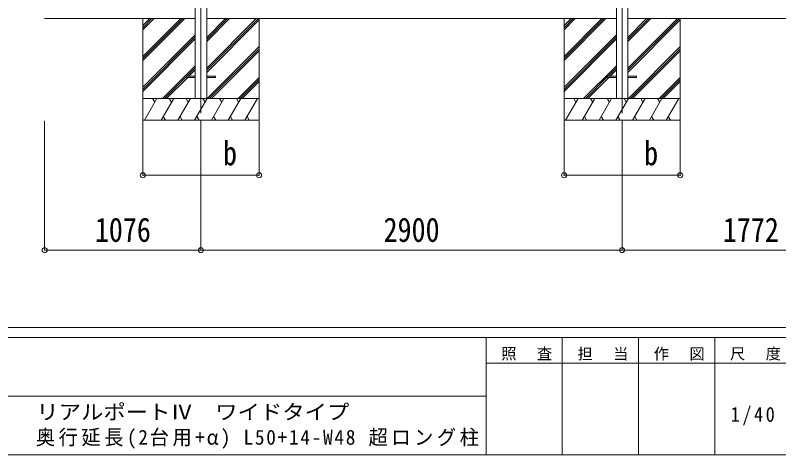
# Model space of a CAD drawing. Units: millimetres at full size. Extents: x -9783 to 9892, y -6828 to 6752.
# Drawn here: x -36 to 5221, y -6828 to -3806 of the extents above; entities that cross this region are included whole.
import ezdxf
from ezdxf.enums import TextEntityAlignment as Align

# ---------------------------------------------------------------- set-up
doc = ezdxf.new("R2010")
doc.units = ezdxf.units.MM
doc.header["$LTSCALE"] = 35
doc.header["$PDMODE"] = 32
doc.header["$PDSIZE"] = 35
for name, color, linetype, lineweight in [('0-0_0', 7, 'Continuous', 9), ('0-1_本体', 4, 'Continuous', 9), ('0-2_部品', 7, 'Continuous', 9), ('0-8_PARTS2', 2, 'Continuous', 9), ('0-A_寸法', 6, 'Continuous', 9), ('F-0_240', 7, 'Continuous', 9)]:
    doc.layers.add(name, color=color, linetype=linetype, lineweight=lineweight)
doc.styles.add('ＭＳ ゴシック', font='')
doc.styles.get('ＭＳ ゴシック').set_extended_font_data('MS Gothic')

msp = doc.modelspace()

# ---------------------------------------------------------------- linework, layer by layer
at = {"layer": '0-0_0'}
for p, q in [((166.76, -3828.41), (1203.26, -3828.41)), ((842.76, -3828.41), (842.76, -4528.41)), ((842.76, -4089.14), (1103.49, -3828.41)), ((842.76, -4103.28), (1117.64, -3828.41)), ((842.76, -4117.42), (1131.78, -3828.41)), ((842.76, -3905.29), (919.65, -3828.41)), ((842.76, -3891.15), (905.5, -3828.41)), ((842.76, -3877.01), (891.36, -3828.41)), ((1282.26, -3828.41), (4103.26, -3828.41)), ((1282.26, -4170.14), (1623.99, -3828.41)), ((1282.26, -4184.28), (1638.14, -3828.41)), ((1282.26, -3986.29), (1440.15, -3828.41)), ((1282.26, -3972.15), (1426, -3828.41)), ((1282.26, -3958.01), (1411.86, -3828.41)), ((1642.76, -3828.41), (1642.76, -4528.41)), ((3742.76, -3828.41), (3742.76, -4528.41)), ((3742.76, -4089.14), (4003.49, -3828.41)), ((3742.76, -4103.28), (4017.64, -3828.41)), ((3742.76, -4117.42), (4031.78, -3828.41)), ((3742.76, -3905.29), (3819.65, -3828.41)), ((3742.76, -3891.15), (3805.5, -3828.41)), ((3742.76, -3877.01), (3791.36, -3828.41)), ((4182.26, -4170.14), (4523.99, -3828.41)), ((4182.26, -4184.28), (4538.14, -3828.41)), ((4182.26, -3986.29), (4340.15, -3828.41)), ((4182.26, -3972.15), (4326, -3828.41)), ((4182.26, -3958.01), (4311.86, -3828.41)), ((4182.26, -3828.41), (5875.26, -3828.41)), ((4542.76, -3828.41), (4542.76, -4528.41)), ((1282.26, -4198.42), (1642.76, -3837.92)), ((4182.26, -4198.42), (4542.76, -3837.92)), ((842.76, -4301.27), (1203.26, -3940.77)), ((3742.76, -4301.27), (4103.26, -3940.77)), ((842.76, -4315.41), (1203.26, -3954.91)), ((842.76, -4329.55), (1203.26, -3969.06)), ((3742.76, -4315.41), (4103.26, -3954.91)), ((3742.76, -4329.55), (4103.26, -3969.06)), ((1286.12, -4378.41), (1642.76, -4021.77)), ((1300.27, -4378.41), (1642.76, -4035.91)), ((4186.12, -4378.41), (4542.76, -4021.77)), ((4200.27, -4378.41), (4542.76, -4035.91)), ((1314.41, -4378.41), (1642.76, -4050.05)), ((4214.41, -4378.41), (4542.76, -4050.05)), ((977.76, -4378.41), (1203.26, -4152.9)), ((1146.41, -4223.9), (1203.26, -4167.04)), ((1160.55, -4223.9), (1203.26, -4181.19)), ((3877.76, -4378.41), (4103.26, -4152.9)), ((4046.41, -4223.9), (4103.26, -4167.04)), ((4060.55, -4223.9), (4103.26, -4181.19)), ((991.9, -4378.41), (1142.76, -4227.54)), ((1006.04, -4378.41), (1151.55, -4232.9)), ((1498.26, -4378.41), (1642.76, -4233.9)), ((1512.4, -4378.41), (1642.76, -4248.04)), ((3891.9, -4378.41), (4042.76, -4227.54)), ((3906.04, -4378.41), (4051.55, -4232.9)), ((4398.26, -4378.41), (4542.76, -4233.9)), ((4412.4, -4378.41), (4542.76, -4248.04)), ((1526.54, -4378.41), (1642.76, -4262.19)), ((4426.54, -4378.41), (4542.76, -4262.19)), ((1642.76, -4378.41), (842.76, -4378.41)), ((853.05, -4528.41), (939.66, -4378.41)), ((924.66, -4404.39), (909.66, -4378.41)), ((968.52, -4528.41), (1055.13, -4378.41)), ((1040.12, -4404.39), (1025.12, -4378.41)), ((1083.99, -4528.41), (1170.6, -4378.41)), ((1155.6, -4404.39), (1140.59, -4378.41)), ((1199.46, -4528.41), (1286.07, -4378.41)), ((1271.07, -4404.39), (1256.06, -4378.41)), ((1314.93, -4528.41), (1401.54, -4378.41)), ((1386.54, -4404.39), (1371.54, -4378.41)), ((1430.4, -4528.41), (1517.01, -4378.41)), ((1487.01, -4378.41), (1502.01, -4404.39)), ((1545.87, -4528.41), (1632.48, -4378.41)), ((4542.76, -4378.41), (3742.76, -4378.41)), ((3753.05, -4528.41), (3839.66, -4378.41)), ((3824.66, -4404.39), (3809.66, -4378.41)), ((3868.52, -4528.41), (3955.13, -4378.41)), ((3940.12, -4404.39), (3925.12, -4378.41)), ((3983.99, -4528.41), (4070.6, -4378.41)), ((4055.6, -4404.39), (4040.59, -4378.41)), ((4099.46, -4528.41), (4186.07, -4378.41)), ((4171.07, -4404.39), (4156.06, -4378.41)), ((4214.93, -4528.41), (4301.54, -4378.41)), ((4286.54, -4404.39), (4271.54, -4378.41)), ((4330.4, -4528.41), (4417.01, -4378.41)), ((4387.01, -4378.41), (4402.01, -4404.39)), ((4445.87, -4528.41), (4532.48, -4378.41)), ((983.52, -4502.43), (998.52, -4528.41)), ((1098.99, -4502.43), (1113.99, -4528.41)), ((1214.46, -4502.43), (1229.46, -4528.41)), ((1329.93, -4502.43), (1344.93, -4528.41)), ((1445.4, -4502.43), (1460.4, -4528.41)), ((1560.87, -4502.43), (1575.87, -4528.41)), ((3883.52, -4502.43), (3898.52, -4528.41)), ((3998.99, -4502.43), (4013.99, -4528.41)), ((4114.46, -4502.43), (4129.46, -4528.41)), ((4229.93, -4502.43), (4244.93, -4528.41)), ((4345.4, -4502.43), (4360.4, -4528.41)), ((4460.87, -4502.43), (4475.87, -4528.41)), ((842.76, -4528.41), (1642.76, -4528.41)), ((3742.76, -4528.41), (4542.76, -4528.41))]:
    msp.add_line(p, q, dxfattribs=at)
at = {"layer": '0-1_本体'}
for p, q in [((1203.26, -936.02), (1203.26, -4378.43)), ((1282.26, -936.02), (1282.26, -4378.43)), ((4103.26, -936.02), (4103.26, -4378.43)), ((4182.26, -936.02), (4182.26, -4378.43))]:
    msp.add_line(p, q, dxfattribs=at)
at = {"layer": '0-2_部品', "color": 4}
for p, q in [((1142.76, -4223.9), (1203.26, -4223.9)), ((1142.76, -4223.9), (1142.76, -4232.9)), ((1142.76, -4232.9), (1203.26, -4232.9)), ((1282.26, -4223.9), (1342.76, -4223.9)), ((1282.26, -4232.9), (1342.76, -4232.9)), ((1342.76, -4223.9), (1342.76, -4232.9)), ((4042.76, -4223.9), (4103.26, -4223.9)), ((4042.76, -4223.9), (4042.76, -4232.9)), ((4042.76, -4232.9), (4103.26, -4232.9)), ((4182.26, -4223.9), (4242.76, -4223.9)), ((4182.26, -4232.9), (4242.76, -4232.9)), ((4242.76, -4223.9), (4242.76, -4232.9))]:
    msp.add_line(p, q, dxfattribs=at)
at = {"layer": '0-8_PARTS2'}
for p, q in [((1242.76, -803.2), (1242.76, -4478.43)), ((4142.76, -803.2), (4142.76, -4478.43))]:
    msp.add_line(p, q, dxfattribs=at)
at = {"layer": '0-A_寸法'}
for p, q in [((166.77, -5421.29), (166.77, -4531.89)), ((842.76, -4906.3), (842.76, -4531.89)), ((1242.76, -5421.29), (1242.76, -4531.89)), ((1642.76, -4906.3), (1642.76, -4531.89)), ((3742.76, -4906.3), (3742.76, -4531.89)), ((4142.76, -5421.29), (4142.76, -4531.89)), ((4542.76, -4906.3), (4542.76, -4531.89)), ((842.76, -4906.3), (1642.76, -4906.3)), ((3742.76, -4906.3), (4542.76, -4906.3)), ((166.77, -5421.29), (1242.76, -5421.29)), ((1242.76, -5421.29), (4142.76, -5421.29)), ((4142.76, -5421.29), (5914.76, -5421.29))]:
    msp.add_line(p, q, dxfattribs=at)
for p in [(842.76, -4906.3), (1642.76, -4906.3), (3742.76, -4906.3), (4542.76, -4906.3), (166.77, -5421.29), (1242.76, -5421.29), (4142.76, -5421.29)]:
    msp.add_point(p, dxfattribs=at)
at = {"layer": 'F-0_240', "color": 5}
for p, q in [((-9783.03, -5953.1), (9396.97, -5953.1)), ((-9783.03, -6023.1), (6285.75, -6023.1)), ((3205.75, -6023.1), (3205.75, -6828.1)), ((3730.75, -6023.1), (3730.75, -6828.1)), ((4255.75, -6023.1), (4255.75, -6828.1)), ((4780.75, -6023.1), (4780.75, -6828.1)), ((3205.75, -6198.1), (5305.75, -6198.1)), ((-3969.25, -6425.6), (3205.75, -6425.6)), ((-9783.03, -6828.1), (9396.97, -6828.1))]:
    msp.add_line(p, q, dxfattribs=at)

# ---------------------------------------------------------------- texts
at = {"layer": '0-A_寸法', "color": 7, "style": 'ＭＳ ゴシック', "width": 0.85}
for s, p in [('b', (1394.64, -4887.3)), ('b', (4294.64, -4887.3)), ('1076', (512.27, -5414.29)), ('2900', (2500.26, -5414.29)), ('1772', (4836.26, -5414.29))]:
    msp.add_text(s, height=166.8, dxfattribs=at).set_placement(p, align=Align.BOTTOM_LEFT)
at = {"layer": 'F-0_240', "style": 'ＭＳ ゴシック', "width": 1.1}
msp.add_text('リアルポートⅣ\u3000ワイドタイプ', height=102.6, dxfattribs=at).set_placement((109.35, -6616.22), align=Align.BOTTOM_LEFT)
at = {"layer": 'F-0_240', "attachment_point": 7, "style": 'ＭＳ ゴシック'}
for s, insert, char_height in [('\\T1.17;照\u3000査', (3310.76, -6180.6), 76.98), ('\\T1.17;担\u3000当', (3835.76, -6180.6), 76.98), ('\\T1.17;作\u3000図', (4360.75, -6180.6), 76.98), ('\\T1.17;尺\u3000度', (4885.76, -6180.6), 76.98), ('\\T1.28;\\W0.9;1/40', (4890.13, -6626.85), 102.6), ('\\T1.18;\\W0.95;奥行延長(2台用+α)\\~L50+14-W48\\~超ロング柱', (105.77, -6786.55), 102.6)]:
    msp.add_mtext(s, dxfattribs=dict(at, insert=insert, char_height=char_height))

doc.saveas('drawing.dxf')
